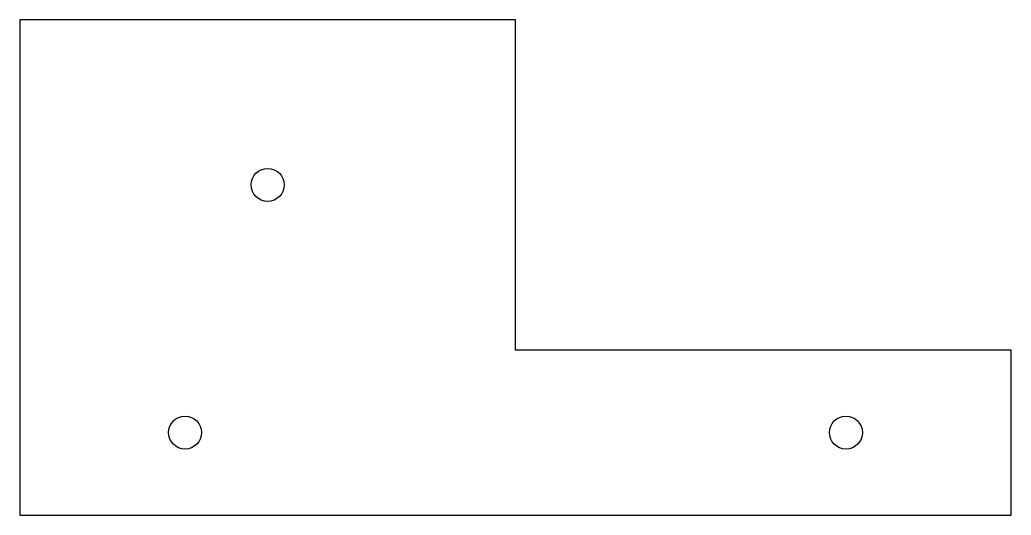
# Model space of a CAD drawing. Header units: metres. Extents: x 0 to 60, y 0 to 30.
import ezdxf

# ---------------------------------------------------------------- set-up
doc = ezdxf.new("R2010")
doc.units = ezdxf.units.M
doc.layers.add('GRID', color=7, linetype='Continuous')
doc.layers.add('STRUCTURAL', color=1, linetype='Continuous')

# ---------------------------------------------------------------- blocks, each defined once
blk = doc.blocks.new('COL')
blk.add_circle((0, 0), 1)

msp = doc.modelspace()

# ---------------------------------------------------------------- linework, layer by layer
at = {"layer": 'STRUCTURAL'}
msp.add_lwpolyline([(0, 0), (60, 0), (60, 10), (30, 10), (30, 30), (0, 30)], close=True, dxfattribs=at)

# ---------------------------------------------------------------- block references
at = {"layer": 'GRID'}
for p in [(15, 20), (10, 5), (50, 5)]:
    msp.add_blockref('COL', p, dxfattribs=at)

doc.saveas('drawing.dxf')
